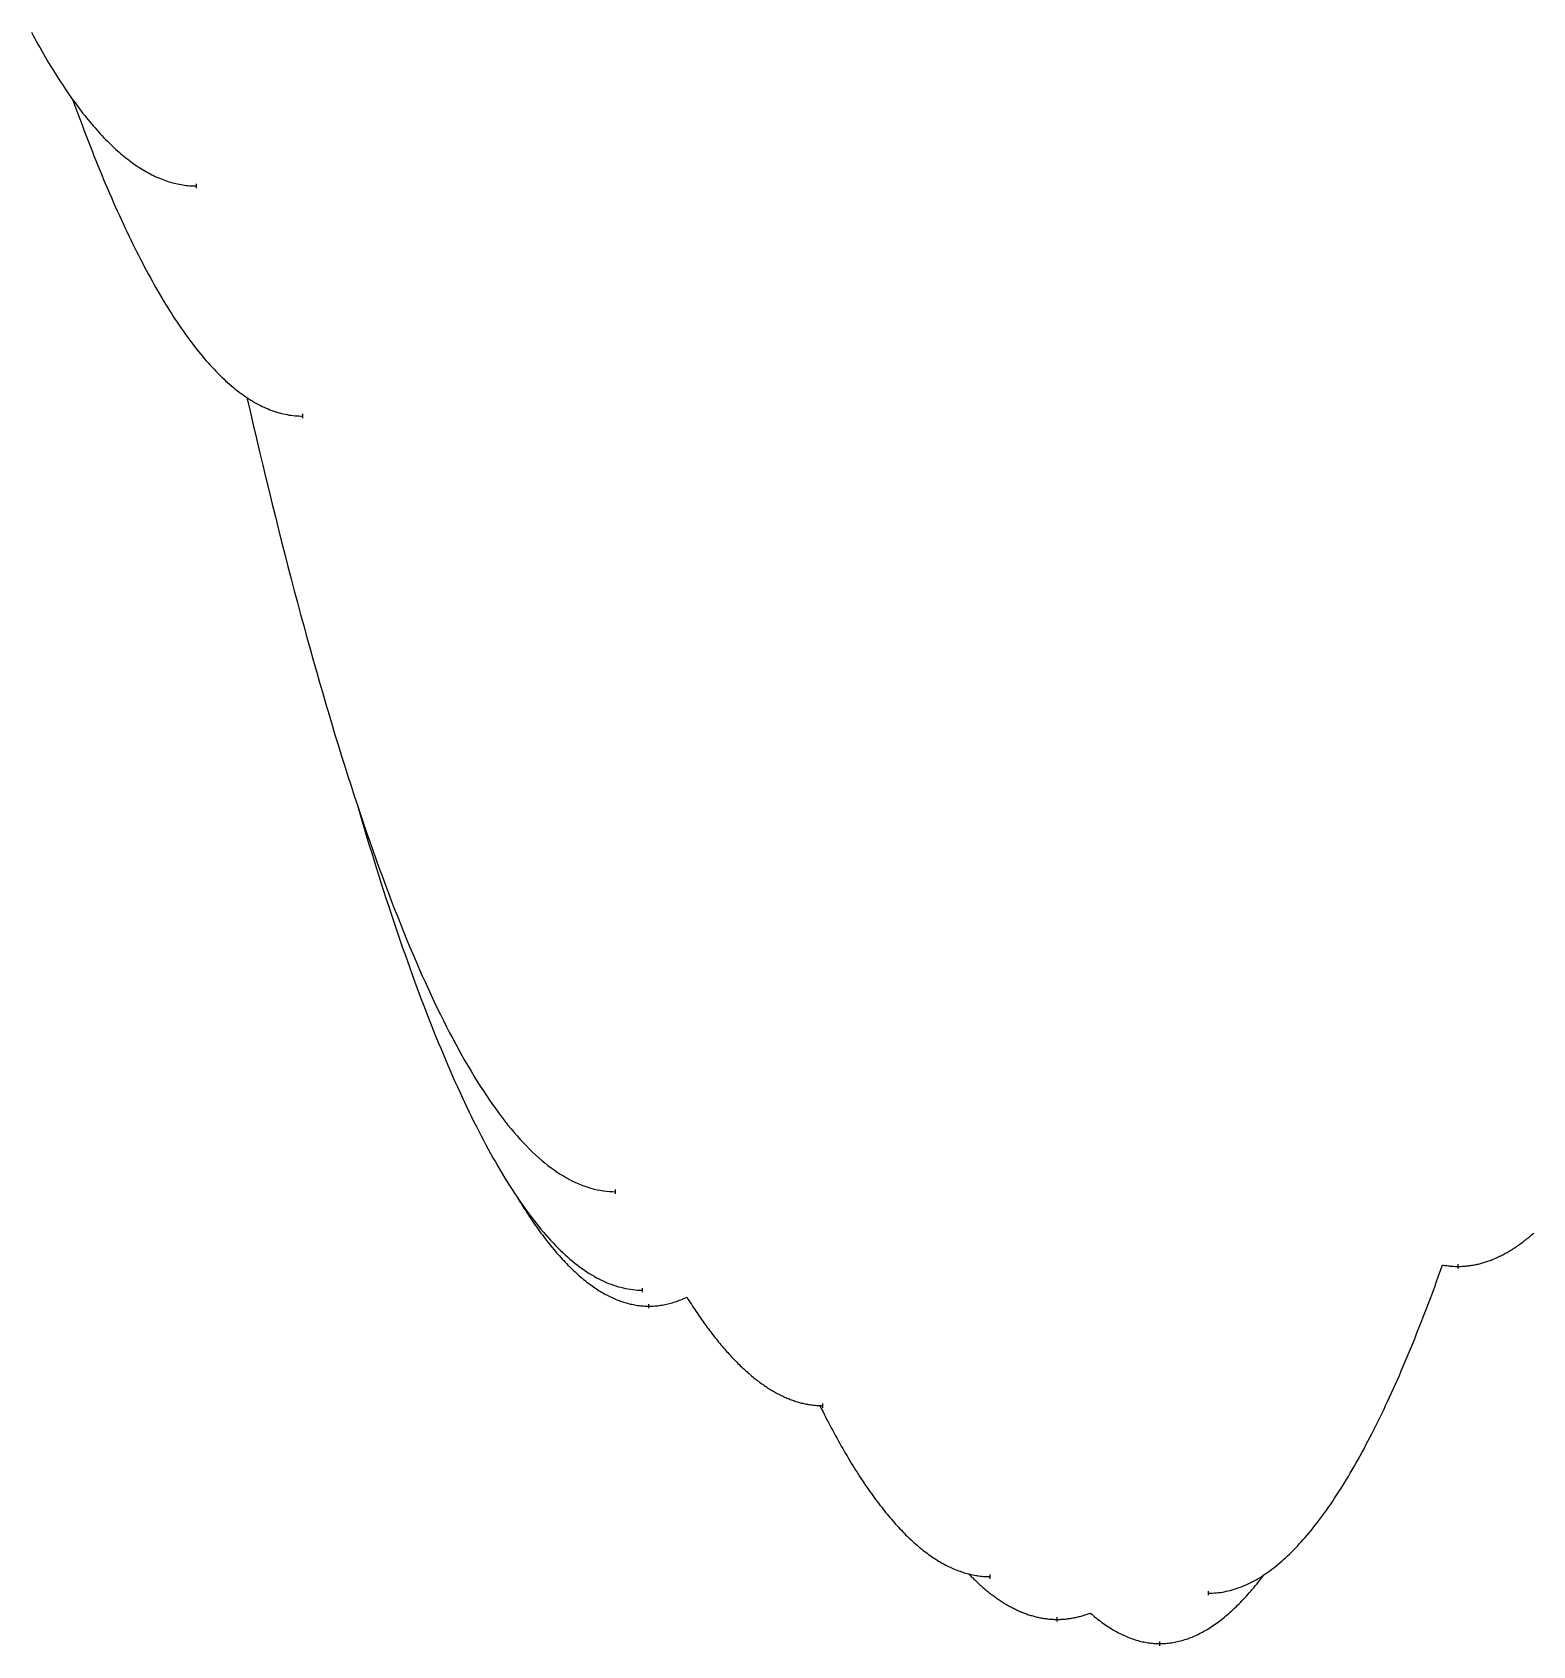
# Model space of a CAD drawing. Header units: metres. Extents: x -71 to 28195, y -4440 to 524.
# Drawn here: x 21135 to 24665, y -4440 to -643 of the extents above; entities that cross this region are included whole.
import ezdxf

# ---------------------------------------------------------------- set-up
doc = ezdxf.new("R2010")
doc.units = ezdxf.units.M
doc.layers.add('CATENARIES', color=7, linetype='Continuous')
doc.layers.add('CATENARY_VERTEX_TICKS', color=7, linetype='Continuous')

msp = doc.modelspace()

# ---------------------------------------------------------------- linework, layer by layer
at = {"layer": 'CATENARIES'}
for points in [[(21132.9, -643.2, 0), (21136.9, -650.7, 0), (21141, -658.2, 0), (21145, -665.5, 0), (21149.1, -672.8, 0), (21153.1, -680, 0), (21157.2, -687.1, 0), (21161.2, -694.1, 0), (21165.2, -701.1, 0), (21169.3, -708, 0), (21173.3, -714.8, 0), (21177.4, -721.5, 0), (21181.4, -728.1, 0), (21185.5, -734.7, 0), (21189.5, -741.2, 0), (21193.5, -747.6, 0), (21197.6, -753.9, 0), (21201.6, -760.1, 0), (21205.7, -766.3, 0), (21209.7, -772.4, 0), (21213.7, -778.4, 0), (21217.8, -784.3, 0), (21221.8, -790.1, 0), (21225.9, -795.9, 0), (21229.9, -801.6, 0), (21234, -807.2, 0), (21238, -812.8, 0), (21242.1, -818.2, 0), (21246.1, -823.6, 0), (21250.2, -828.9, 0), (21254.2, -834.1, 0), (21258.2, -839.3, 0), (21262.3, -844.3, 0), (21266.3, -849.3, 0), (21270.4, -854.2, 0), (21274.4, -859, 0), (21278.5, -863.8, 0), (21282.5, -868.5, 0), (21286.6, -873, 0), (21290.6, -877.6, 0), (21294.7, -882, 0), (21298.7, -886.3, 0), (21302.8, -890.6, 0), (21306.8, -894.8, 0), (21310.9, -898.9, 0), (21314.9, -903, 0), (21319, -906.9, 0), (21323, -910.8, 0), (21327, -914.6, 0), (21331.1, -918.3, 0), (21335.1, -922, 0), (21339.2, -925.6, 0), (21343.2, -929, 0), (21347.3, -932.5, 0), (21351.3, -935.8, 0), (21355.4, -939, 0), (21359.4, -942.2, 0), (21363.5, -945.3, 0), (21367.5, -948.3, 0), (21371.6, -951.3, 0), (21375.6, -954.1, 0), (21379.7, -956.9, 0), (21383.7, -959.6, 0), (21387.7, -962.2, 0), (21391.8, -964.8, 0), (21395.8, -967.2, 0), (21399.9, -969.6, 0), (21403.9, -971.9, 0), (21408, -974.2, 0), (21412, -976.3, 0), (21416.1, -978.4, 0), (21420.1, -980.4, 0), (21424.2, -982.3, 0), (21428.2, -984.2, 0), (21432.3, -985.9, 0), (21436.3, -987.6, 0), (21440.4, -989.2, 0), (21444.4, -990.7, 0), (21448.5, -992.2, 0), (21452.5, -993.6, 0), (21456.5, -994.9, 0), (21460.6, -996.1, 0), (21464.6, -997.2, 0), (21468.7, -998.3, 0), (21472.7, -999.2, 0), (21476.8, -1000.1, 0), (21480.8, -1001, 0), (21484.9, -1001.7, 0), (21488.9, -1002.4, 0), (21493, -1003, 0), (21497, -1003.5, 0), (21501.1, -1003.9, 0), (21505.1, -1004.3, 0), (21509.2, -1004.5, 0), (21513.2, -1004.7, 0), (21517.2, -1004.8, 0), (21521.3, -1004.9, 0)], [(21229.9, -801.6, 0), (21234.5, -814.2, 0), (21239, -826.6, 0), (21243.6, -839, 0), (21248.1, -851.2, 0), (21252.7, -863.3, 0), (21257.3, -875.3, 0), (21261.8, -887.2, 0), (21266.4, -899.1, 0), (21270.9, -910.7, 0), (21275.5, -922.3, 0), (21280, -933.8, 0), (21284.6, -945.2, 0), (21289.1, -956.4, 0), (21293.7, -967.6, 0), (21298.3, -978.6, 0), (21302.8, -989.6, 0), (21307.4, -1000.4, 0), (21311.9, -1011.1, 0), (21316.5, -1021.7, 0), (21321, -1032.2, 0), (21325.6, -1042.6, 0), (21330.1, -1052.9, 0), (21334.7, -1063.1, 0), (21339.3, -1073.2, 0), (21343.8, -1083.2, 0), (21348.4, -1093, 0), (21352.9, -1102.8, 0), (21357.5, -1112.4, 0), (21362, -1122, 0), (21366.6, -1131.4, 0), (21371.1, -1140.7, 0), (21375.7, -1149.9, 0), (21380.3, -1159.1, 0), (21384.8, -1168.1, 0), (21389.4, -1177, 0), (21393.9, -1185.7, 0), (21398.5, -1194.4, 0), (21403, -1203, 0), (21407.6, -1211.5, 0), (21412.1, -1219.8, 0), (21416.7, -1228.1, 0), (21421.3, -1236.2, 0), (21425.8, -1244.3, 0), (21430.4, -1252.2, 0), (21434.9, -1260.1, 0), (21439.5, -1267.8, 0), (21444, -1275.4, 0), (21448.6, -1282.9, 0), (21453.1, -1290.3, 0), (21457.7, -1297.6, 0), (21462.3, -1304.8, 0), (21466.8, -1311.9, 0), (21471.4, -1318.9, 0), (21475.9, -1325.8, 0), (21480.5, -1332.5, 0), (21485, -1339.2, 0), (21489.6, -1345.8, 0), (21494.1, -1352.2, 0), (21498.7, -1358.6, 0), (21503.3, -1364.8, 0), (21507.8, -1370.9, 0), (21512.4, -1377, 0), (21516.9, -1382.9, 0), (21521.5, -1388.7, 0), (21526, -1394.4, 0), (21530.6, -1400, 0), (21535.1, -1405.5, 0), (21539.7, -1410.9, 0), (21544.3, -1416.2, 0), (21548.8, -1421.4, 0), (21553.4, -1426.4, 0), (21557.9, -1431.4, 0), (21562.5, -1436.3, 0), (21567, -1441, 0), (21571.6, -1445.7, 0), (21576.1, -1450.3, 0), (21580.7, -1454.7, 0), (21585.3, -1459, 0), (21589.8, -1463.3, 0), (21594.4, -1467.4, 0), (21598.9, -1471.4, 0), (21603.5, -1475.3, 0), (21608, -1479.2, 0), (21612.6, -1482.9, 0), (21617.1, -1486.5, 0), (21621.7, -1490, 0), (21626.3, -1493.4, 0), (21630.8, -1496.6, 0), (21635.4, -1499.8, 0), (21639.9, -1502.9, 0), (21644.4, -1505.9, 0), (21649, -1508.7, 0), (21653.5, -1511.4, 0), (21658, -1514.1, 0), (21662.6, -1516.6, 0), (21667.1, -1519.1, 0), (21671.6, -1521.4, 0), (21676.1, -1523.6, 0), (21680.7, -1525.7, 0), (21685.2, -1527.8, 0), (21689.7, -1529.7, 0), (21694.2, -1531.5, 0), (21698.8, -1533.2, 0), (21703.3, -1534.8, 0), (21707.8, -1536.3, 0), (21712.3, -1537.7, 0), (21716.9, -1539, 0), (21721.4, -1540.2, 0), (21725.9, -1541.3, 0), (21730.5, -1542.3, 0), (21735, -1543.1, 0), (21739.5, -1543.9, 0), (21744, -1544.6, 0), (21748.6, -1545.2, 0), (21753.1, -1545.6, 0), (21757.6, -1546, 0), (21762.1, -1546.2, 0), (21766.7, -1546.4, 0), (21771.2, -1546.5, 0)], [(21639.9, -1502.9, 0), (21647.3, -1535.2, 0), (21654.8, -1567.3, 0), (21662.2, -1599, 0), (21669.6, -1630.5, 0), (21677.1, -1661.7, 0), (21684.5, -1692.5, 0), (21691.9, -1723.1, 0), (21699.3, -1753.4, 0), (21706.8, -1783.4, 0), (21714.2, -1813.1, 0), (21721.6, -1842.5, 0), (21729.1, -1871.7, 0), (21736.5, -1900.5, 0), (21743.9, -1929.1, 0), (21751.3, -1957.3, 0), (21758.8, -1985.3, 0), (21766.2, -2013, 0), (21773.6, -2040.4, 0), (21781.1, -2067.5, 0), (21788.5, -2094.3, 0), (21795.9, -2120.8, 0), (21803.3, -2147.1, 0), (21810.8, -2173, 0), (21818.2, -2198.7, 0), (21825.6, -2224.1, 0), (21833.1, -2249.2, 0), (21840.5, -2274, 0), (21847.9, -2298.5, 0), (21855.3, -2322.8, 0), (21862.8, -2346.7, 0), (21870.2, -2370.4, 0), (21877.6, -2393.8, 0), (21885.1, -2416.9, 0), (21892.5, -2439.8, 0), (21899.9, -2462.3, 0), (21907.2, -2484, 0), (21914.4, -2505.4, 0), (21921.6, -2526.5, 0), (21928.8, -2547.4, 0), (21936.1, -2568, 0), (21943.3, -2588.4, 0), (21950.5, -2608.4, 0), (21957.8, -2628.3, 0), (21965, -2647.8, 0), (21972.2, -2667.1, 0), (21979.5, -2686.1, 0), (21986.7, -2704.9, 0), (21993.9, -2723.3, 0), (22001.1, -2741.6, 0), (22008.4, -2759.5, 0), (22015.6, -2777.2, 0), (22022.8, -2794.7, 0), (22030.1, -2811.8, 0), (22037.3, -2828.7, 0), (22044.5, -2845.4, 0), (22051.8, -2861.8, 0), (22059, -2877.9, 0), (22066.2, -2893.8, 0), (22073.5, -2909.4, 0), (22080.7, -2924.7, 0), (22087.9, -2939.8, 0), (22095.1, -2954.6, 0), (22102.4, -2969.1, 0), (22109.6, -2983.4, 0), (22116.8, -2997.5, 0), (22124.1, -3011.2, 0), (22131.3, -3024.7, 0), (22138.5, -3038, 0), (22145.8, -3051, 0), (22153, -3063.7, 0), (22160.2, -3076.2, 0), (22167.4, -3088.4, 0), (22174.7, -3100.3, 0), (22181.9, -3112, 0), (22189.1, -3123.5, 0), (22196.4, -3134.6, 0), (22203.6, -3145.6, 0), (22210.8, -3156.2, 0), (22218.1, -3166.6, 0), (22225.3, -3176.7, 0), (22232.5, -3186.6, 0), (22239.8, -3196.2, 0), (22247, -3205.6, 0), (22254.2, -3214.7, 0), (22261.4, -3223.6, 0), (22268.7, -3232.2, 0), (22275.9, -3240.5, 0), (22283.1, -3248.6, 0), (22290.4, -3256.4, 0), (22297.6, -3264, 0), (22304.8, -3271.3, 0), (22312.1, -3278.3, 0), (22319.3, -3285.1, 0), (22326.5, -3291.6, 0), (22333.7, -3297.9, 0), (22341, -3303.9, 0), (22348.2, -3309.7, 0), (22355.4, -3315.2, 0), (22362.7, -3320.4, 0), (22369.9, -3325.4, 0), (22377.1, -3330.2, 0), (22384.4, -3334.7, 0), (22391.6, -3338.9, 0), (22398.8, -3342.8, 0), (22406.1, -3346.6, 0), (22413.3, -3350, 0), (22420.5, -3353.2, 0), (22427.7, -3356.2, 0), (22435, -3358.8, 0), (22442.2, -3361.3, 0), (22449.4, -3363.4, 0), (22456.7, -3365.4, 0), (22463.9, -3367, 0), (22471.1, -3368.4, 0), (22478.4, -3369.6, 0), (22485.6, -3370.5, 0), (22492.8, -3371.1, 0), (22500, -3371.5, 0), (22507.3, -3371.6, 0)], [(21899.9, -2462.3, 0), (21905.5, -2481.4, 0), (21911.1, -2500.4, 0), (21916.7, -2519.2, 0), (21922.3, -2537.9, 0), (21927.9, -2556.3, 0), (21933.5, -2574.6, 0), (21939.1, -2592.8, 0), (21944.7, -2610.8, 0), (21950.3, -2628.6, 0), (21955.9, -2646.2, 0), (21961.5, -2663.7, 0), (21967.1, -2681, 0), (21972.7, -2698.2, 0), (21978.3, -2715.2, 0), (21983.9, -2732, 0), (21989.5, -2748.7, 0), (21995.1, -2765.2, 0), (22000.7, -2781.5, 0), (22006.3, -2797.7, 0), (22011.9, -2813.7, 0), (22017.5, -2829.5, 0), (22023.1, -2845.2, 0), (22028.7, -2860.7, 0), (22034.2, -2876.1, 0), (22039.8, -2891.2, 0), (22045.4, -2906.3, 0), (22051, -2921.1, 0), (22056.6, -2935.8, 0), (22062.2, -2950.4, 0), (22067.8, -2964.7, 0), (22073.4, -2979, 0), (22079, -2993, 0), (22084.6, -3006.9, 0), (22090.2, -3020.6, 0), (22095.8, -3034.2, 0), (22101.4, -3047.6, 0), (22107, -3060.8, 0), (22112.6, -3073.9, 0), (22118.2, -3086.8, 0), (22123.8, -3099.6, 0), (22129.4, -3112.2, 0), (22135, -3124.6, 0), (22140.6, -3136.9, 0), (22146.2, -3149, 0), (22151.8, -3160.9, 0), (22157.4, -3172.7, 0), (22163, -3184.3, 0), (22168.6, -3195.8, 0), (22174.2, -3207.1, 0), (22179.8, -3218.2, 0), (22185.4, -3229.2, 0), (22191, -3240, 0), (22196.6, -3250.7, 0), (22202.2, -3261.2, 0), (22207.8, -3271.6, 0), (22213.4, -3281.7, 0), (22218.9, -3291.8, 0), (22224.5, -3301.6, 0), (22230.1, -3311.3, 0), (22235.7, -3320.9, 0), (22241.3, -3330.2, 0), (22246.9, -3339.5, 0), (22252.5, -3348.5, 0), (22258.1, -3357.4, 0), (22263.7, -3366.2, 0), (22269.3, -3374.8, 0), (22274.9, -3383.2, 0), (22280.6, -3391.6, 0), (22286.3, -3399.8, 0), (22292, -3407.9, 0), (22297.7, -3415.8, 0), (22303.4, -3423.6, 0), (22309, -3431.1, 0), (22314.7, -3438.5, 0), (22320.4, -3445.8, 0), (22326.1, -3452.9, 0), (22331.8, -3459.8, 0), (22337.5, -3466.6, 0), (22343.2, -3473.2, 0), (22348.8, -3479.6, 0), (22354.5, -3485.9, 0), (22360.2, -3492, 0), (22365.9, -3497.9, 0), (22371.6, -3503.7, 0), (22377.3, -3509.3, 0), (22383, -3514.8, 0), (22388.6, -3520, 0), (22394.3, -3525.2, 0), (22400, -3530.1, 0), (22405.7, -3534.9, 0), (22411.4, -3539.6, 0), (22417.1, -3544, 0), (22422.8, -3548.3, 0), (22428.5, -3552.5, 0), (22434.1, -3556.5, 0), (22439.8, -3560.3, 0), (22445.5, -3564, 0), (22451.2, -3567.5, 0), (22456.9, -3570.8, 0), (22462.6, -3574, 0), (22468.3, -3577, 0), (22473.9, -3579.8, 0), (22479.6, -3582.5, 0), (22485.3, -3585, 0), (22491, -3587.4, 0), (22496.7, -3589.6, 0), (22502.4, -3591.6, 0), (22508.1, -3593.5, 0), (22513.8, -3595.2, 0), (22519.4, -3596.7, 0), (22525.1, -3598.1, 0), (22530.8, -3599.3, 0), (22536.5, -3600.4, 0), (22542.2, -3601.3, 0), (22547.9, -3602, 0), (22553.6, -3602.6, 0), (22559.2, -3603, 0), (22564.9, -3603.2, 0), (22570.6, -3603.3, 0)], [(22274.9, -3383.2, 0), (22278.3, -3388.7, 0), (22281.6, -3394.2, 0), (22285, -3399.6, 0), (22288.3, -3404.9, 0), (22291.6, -3410.2, 0), (22295, -3415.5, 0), (22298.3, -3420.6, 0), (22301.7, -3425.7, 0), (22305, -3430.8, 0), (22308.4, -3435.8, 0), (22311.7, -3440.7, 0), (22315, -3445.5, 0), (22318.4, -3450.3, 0), (22321.7, -3455.1, 0), (22325.1, -3459.8, 0), (22328.4, -3464.4, 0), (22331.8, -3469, 0), (22335.1, -3473.5, 0), (22338.4, -3477.9, 0), (22341.8, -3482.3, 0), (22345.1, -3486.6, 0), (22348.5, -3490.9, 0), (22351.8, -3495.1, 0), (22355.2, -3499.2, 0), (22358.5, -3503.3, 0), (22361.9, -3507.3, 0), (22365.2, -3511.3, 0), (22368.5, -3515.2, 0), (22371.9, -3519.1, 0), (22375.2, -3522.8, 0), (22378.6, -3526.6, 0), (22381.9, -3530.2, 0), (22385.3, -3533.8, 0), (22388.6, -3537.4, 0), (22391.9, -3540.9, 0), (22395.3, -3544.3, 0), (22398.6, -3547.7, 0), (22402, -3551, 0), (22405.3, -3554.2, 0), (22408.7, -3557.4, 0), (22412, -3560.5, 0), (22415.3, -3563.6, 0), (22418.7, -3566.6, 0), (22422, -3569.6, 0), (22425.4, -3572.4, 0), (22428.7, -3575.3, 0), (22432.1, -3578, 0), (22435.4, -3580.7, 0), (22438.7, -3583.4, 0), (22442.1, -3586, 0), (22445.4, -3588.5, 0), (22448.8, -3591, 0), (22452.1, -3593.4, 0), (22455.5, -3595.8, 0), (22458.8, -3598, 0), (22462.2, -3600.3, 0), (22465.5, -3602.4, 0), (22468.8, -3604.6, 0), (22472.2, -3606.6, 0), (22475.5, -3608.6, 0), (22478.9, -3610.5, 0), (22482.2, -3612.4, 0), (22485.6, -3614.2, 0), (22488.9, -3616, 0), (22492.2, -3617.7, 0), (22495.6, -3619.3, 0), (22498.9, -3620.9, 0), (22502.3, -3622.4, 0), (22505.6, -3623.9, 0), (22509, -3625.3, 0), (22512.3, -3626.6, 0), (22515.6, -3627.9, 0), (22519, -3629.1, 0), (22522.3, -3630.3, 0), (22525.7, -3631.4, 0), (22529, -3632.4, 0), (22532.4, -3633.4, 0), (22535.7, -3634.3, 0), (22539.1, -3635.2, 0), (22542.4, -3636, 0), (22545.7, -3636.7, 0), (22549.1, -3637.4, 0), (22552.4, -3638, 0), (22555.8, -3638.6, 0), (22559.1, -3639.1, 0), (22562.5, -3639.5, 0), (22565.8, -3639.9, 0), (22569.1, -3640.3, 0), (22572.5, -3640.5, 0), (22575.8, -3640.7, 0), (22579.2, -3640.9, 0), (22582.5, -3641, 0), (22585.9, -3641, 0), (22589.3, -3641, 0), (22592.7, -3640.9, 0), (22596.1, -3640.7, 0), (22599.6, -3640.5, 0), (22603, -3640.2, 0), (22606.4, -3639.9, 0), (22609.8, -3639.5, 0), (22613.3, -3639, 0), (22616.7, -3638.5, 0), (22620.1, -3637.9, 0), (22623.5, -3637.2, 0), (22627, -3636.5, 0), (22630.4, -3635.7, 0), (22633.8, -3634.9, 0), (22637.2, -3634, 0), (22640.7, -3633, 0), (22644.1, -3632, 0), (22647.5, -3630.9, 0), (22650.9, -3629.7, 0), (22654.4, -3628.5, 0), (22657.8, -3627.2, 0), (22661.2, -3625.9, 0), (22664.6, -3624.5, 0), (22668.1, -3623, 0), (22671.5, -3621.5, 0), (22674.9, -3619.9, 0)], [(24452.9, -3544.1, 0), (24455.5, -3544.6, 0), (24458.1, -3545, 0), (24460.8, -3545.4, 0), (24463.4, -3545.7, 0), (24466, -3546, 0), (24468.6, -3546.3, 0), (24471.2, -3546.6, 0), (24473.8, -3546.8, 0), (24476.4, -3547, 0), (24479, -3547.1, 0), (24481.7, -3547.3, 0), (24484.3, -3547.3, 0), (24486.9, -3547.4, 0), (24489.5, -3547.4, 0), (24492, -3547.4, 0), (24494.5, -3547.3, 0), (24497, -3547.3, 0), (24499.5, -3547.2, 0), (24502, -3547, 0), (24504.5, -3546.8, 0), (24507.1, -3546.6, 0), (24509.6, -3546.4, 0), (24512.1, -3546.1, 0), (24514.6, -3545.9, 0), (24517.1, -3545.5, 0), (24519.6, -3545.2, 0), (24522.1, -3544.8, 0), (24524.6, -3544.4, 0), (24527.1, -3543.9, 0), (24529.6, -3543.4, 0), (24532.1, -3542.9, 0), (24534.6, -3542.4, 0), (24537.2, -3541.8, 0), (24539.7, -3541.2, 0), (24542.2, -3540.5, 0), (24544.7, -3539.9, 0), (24547.2, -3539.2, 0), (24549.7, -3538.4, 0), (24552.2, -3537.7, 0), (24554.7, -3536.9, 0), (24557.2, -3536.1, 0), (24559.7, -3535.2, 0), (24562.2, -3534.3, 0), (24564.8, -3533.4, 0), (24567.3, -3532.4, 0), (24569.8, -3531.5, 0), (24572.3, -3530.4, 0), (24574.8, -3529.4, 0), (24577.3, -3528.3, 0), (24579.8, -3527.2, 0), (24582.3, -3526.1, 0), (24584.8, -3524.9, 0), (24587.3, -3523.7, 0), (24589.8, -3522.5, 0), (24592.4, -3521.2, 0), (24594.9, -3519.9, 0), (24597.4, -3518.6, 0), (24599.9, -3517.3, 0), (24602.4, -3515.9, 0), (24604.9, -3514.5, 0), (24607.4, -3513, 0), (24609.9, -3511.5, 0), (24612.4, -3510, 0), (24614.9, -3508.5, 0), (24617.4, -3506.9, 0), (24620, -3505.3, 0), (24622.5, -3503.7, 0), (24625, -3502, 0), (24627.5, -3500.3, 0), (24630, -3498.6, 0), (24632.5, -3496.8, 0), (24635, -3495, 0), (24637.5, -3493.2, 0), (24640, -3491.3, 0), (24642.5, -3489.4, 0), (24645, -3487.5, 0), (24647.5, -3485.6, 0), (24650.1, -3483.6, 0), (24652.6, -3481.6, 0), (24655.1, -3479.5, 0), (24657.6, -3477.5, 0), (24660.1, -3475.4, 0), (24662.6, -3473.2, 0), (24665.1, -3471.1, 0), (24667.6, -3468.9, 0)], [(23902.2, -4316.4, 0), (23906.9, -4316.4, 0), (23911.5, -4316.2, 0), (23916.2, -4316, 0), (23920.9, -4315.6, 0), (23925.5, -4315.1, 0), (23930.2, -4314.5, 0), (23934.9, -4313.7, 0), (23939.5, -4312.9, 0), (23944.2, -4312, 0), (23948.9, -4310.9, 0), (23953.6, -4309.8, 0), (23958.2, -4308.5, 0), (23962.9, -4307.1, 0), (23967.6, -4305.6, 0), (23972.2, -4304, 0), (23976.9, -4302.3, 0), (23981.6, -4300.5, 0), (23986.2, -4298.6, 0), (23990.9, -4296.5, 0), (23995.6, -4294.4, 0), (24000.2, -4292.1, 0), (24004.9, -4289.8, 0), (24009.6, -4287.3, 0), (24014.2, -4284.7, 0), (24018.9, -4282, 0), (24023.6, -4279.2, 0), (24028.3, -4276.2, 0), (24032.9, -4273.2, 0), (24037.5, -4270.1, 0), (24042.2, -4266.9, 0), (24046.8, -4263.5, 0), (24051.4, -4260.1, 0), (24056, -4256.6, 0), (24060.6, -4252.9, 0), (24065.2, -4249.2, 0), (24069.8, -4245.3, 0), (24074.5, -4241.3, 0), (24079.1, -4237.2, 0), (24083.7, -4233.1, 0), (24088.3, -4228.8, 0), (24092.9, -4224.3, 0), (24097.5, -4219.8, 0), (24102.2, -4215.2, 0), (24106.8, -4210.5, 0), (24111.4, -4205.6, 0), (24116, -4200.7, 0), (24120.6, -4195.6, 0), (24125.2, -4190.5, 0), (24129.8, -4185.2, 0), (24134.5, -4179.8, 0), (24139.1, -4174.3, 0), (24143.7, -4168.7, 0), (24148.3, -4163, 0), (24152.9, -4157.2, 0), (24157.5, -4151.3, 0), (24162.2, -4145.2, 0), (24166.8, -4139.1, 0), (24171.4, -4132.8, 0), (24176, -4126.5, 0), (24180.6, -4120, 0), (24185.2, -4113.4, 0), (24189.8, -4106.7, 0), (24194.5, -4099.9, 0), (24199.1, -4093, 0), (24203.7, -4086, 0), (24208.3, -4078.9, 0), (24212.9, -4071.7, 0), (24217.5, -4064.3, 0), (24222.2, -4056.9, 0), (24226.8, -4049.3, 0), (24231.4, -4041.6, 0), (24236, -4033.9, 0), (24240.6, -4026, 0), (24245.2, -4018, 0), (24249.8, -4009.9, 0), (24254.5, -4001.7, 0), (24259.1, -3993.3, 0), (24263.7, -3984.9, 0), (24268.3, -3976.4, 0), (24272.9, -3967.7, 0), (24277.5, -3958.9, 0), (24282.2, -3950.1, 0), (24286.8, -3941.1, 0), (24291.4, -3932, 0), (24296, -3922.8, 0), (24300.6, -3913.5, 0), (24305.2, -3904.1, 0), (24309.8, -3894.5, 0), (24314.5, -3884.9, 0), (24319.1, -3875.1, 0), (24323.7, -3865.3, 0), (24328.3, -3855.3, 0), (24332.9, -3845.2, 0), (24337.5, -3835, 0), (24342.2, -3824.7, 0), (24346.8, -3814.3, 0), (24351.4, -3803.8, 0), (24356, -3793.1, 0), (24360.6, -3782.4, 0), (24365.2, -3771.5, 0), (24369.8, -3760.5, 0), (24374.5, -3749.5, 0), (24379.1, -3738.3, 0), (24383.7, -3727, 0), (24388.3, -3715.6, 0), (24392.9, -3704, 0), (24397.5, -3692.4, 0), (24402.2, -3680.7, 0), (24406.8, -3668.8, 0), (24411.4, -3656.8, 0), (24416, -3644.8, 0), (24420.6, -3632.6, 0), (24425.2, -3620.3, 0), (24429.8, -3607.8, 0), (24434.5, -3595.3, 0), (24439.1, -3582.7, 0), (24443.7, -3569.9, 0), (24448.3, -3557.1, 0), (24452.9, -3544.1, 0)], [(22674.9, -3619.9, 0), (22677.6, -3624.2, 0), (22680.3, -3628.4, 0), (22682.9, -3632.6, 0), (22685.6, -3636.7, 0), (22688.3, -3640.8, 0), (22691, -3644.9, 0), (22693.6, -3648.9, 0), (22696.3, -3652.9, 0), (22699, -3656.9, 0), (22701.7, -3660.8, 0), (22704.3, -3664.7, 0), (22707, -3668.6, 0), (22709.7, -3672.4, 0), (22712.4, -3676.2, 0), (22715, -3679.9, 0), (22717.7, -3683.6, 0), (22720.4, -3687.3, 0), (22723.1, -3691, 0), (22725.7, -3694.6, 0), (22728.4, -3698.1, 0), (22731.1, -3701.7, 0), (22733.8, -3705.2, 0), (22736.4, -3708.6, 0), (22739.1, -3712.1, 0), (22741.8, -3715.5, 0), (22744.5, -3718.8, 0), (22747.2, -3722.1, 0), (22749.8, -3725.4, 0), (22752.5, -3728.7, 0), (22755.2, -3731.9, 0), (22757.9, -3735.1, 0), (22760.5, -3738.2, 0), (22763.2, -3741.3, 0), (22765.9, -3744.4, 0), (22768.6, -3747.4, 0), (22771.2, -3750.4, 0), (22773.9, -3753.4, 0), (22776.6, -3756.3, 0), (22779.3, -3759.2, 0), (22781.9, -3762.1, 0), (22784.6, -3764.9, 0), (22787.3, -3767.7, 0), (22790, -3770.4, 0), (22792.6, -3773.1, 0), (22795.3, -3775.8, 0), (22798, -3778.4, 0), (22800.7, -3781.1, 0), (22803.3, -3783.6, 0), (22806, -3786.2, 0), (22808.7, -3788.7, 0), (22811.4, -3791.1, 0), (22814, -3793.5, 0), (22816.7, -3795.9, 0), (22819.4, -3798.3, 0), (22822.1, -3800.6, 0), (22824.7, -3802.9, 0), (22827.4, -3805.2, 0), (22830.1, -3807.4, 0), (22832.8, -3809.5, 0), (22835.4, -3811.7, 0), (22838.1, -3813.8, 0), (22840.8, -3815.9, 0), (22843.5, -3817.9, 0), (22846.1, -3819.9, 0), (22848.8, -3821.9, 0), (22851.5, -3823.8, 0), (22854.2, -3825.7, 0), (22856.8, -3827.5, 0), (22859.5, -3829.4, 0), (22862.2, -3831.2, 0), (22864.9, -3832.9, 0), (22867.5, -3834.6, 0), (22870.2, -3836.3, 0), (22872.9, -3837.9, 0), (22875.6, -3839.5, 0), (22878.2, -3841.1, 0), (22880.9, -3842.7, 0), (22883.6, -3844.2, 0), (22886.3, -3845.6, 0), (22888.9, -3847.1, 0), (22891.6, -3848.5, 0), (22894.3, -3849.8, 0), (22897, -3851.1, 0), (22899.6, -3852.4, 0), (22902.3, -3853.7, 0), (22905, -3854.9, 0), (22907.7, -3856.1, 0), (22910.3, -3857.2, 0), (22913, -3858.3, 0), (22915.7, -3859.4, 0), (22918.4, -3860.4, 0), (22921, -3861.5, 0), (22923.7, -3862.4, 0), (22926.4, -3863.4, 0), (22929.1, -3864.2, 0), (22931.7, -3865.1, 0), (22934.4, -3865.9, 0), (22937.1, -3866.7, 0), (22939.8, -3867.5, 0), (22942.4, -3868.2, 0), (22945.1, -3868.9, 0), (22947.8, -3869.5, 0), (22950.5, -3870.1, 0), (22953.1, -3870.7, 0), (22955.8, -3871.3, 0), (22958.5, -3871.8, 0), (22961.2, -3872.2, 0), (22963.8, -3872.7, 0), (22966.5, -3873.1, 0), (22969.2, -3873.4, 0), (22971.9, -3873.8, 0), (22974.5, -3874.1, 0), (22977.2, -3874.3, 0), (22979.9, -3874.5, 0), (22982.6, -3874.7, 0), (22985.2, -3874.9, 0), (22987.9, -3875, 0), (22991.6, -3875.1, 0), (22995.3, -3875.1, 0)], [(22987.9, -3875, 0), (22991.3, -3881.8, 0), (22994.7, -3888.5, 0), (22998, -3895.1, 0), (23001.4, -3901.7, 0), (23004.7, -3908.2, 0), (23008.1, -3914.7, 0), (23011.5, -3921.1, 0), (23014.8, -3927.4, 0), (23018.2, -3933.7, 0), (23021.6, -3940, 0), (23024.9, -3946.2, 0), (23028.3, -3952.3, 0), (23031.7, -3958.4, 0), (23035, -3964.4, 0), (23038.4, -3970.3, 0), (23041.8, -3976.2, 0), (23045.1, -3982, 0), (23048.5, -3987.8, 0), (23051.9, -3993.5, 0), (23055.2, -3999.2, 0), (23058.6, -4004.8, 0), (23062, -4010.4, 0), (23065.3, -4015.9, 0), (23068.7, -4021.3, 0), (23072.1, -4026.7, 0), (23075.4, -4032, 0), (23078.8, -4037.2, 0), (23082.2, -4042.4, 0), (23085.5, -4047.6, 0), (23088.9, -4052.7, 0), (23092.2, -4057.7, 0), (23095.6, -4062.7, 0), (23099, -4067.6, 0), (23102.3, -4072.5, 0), (23105.7, -4077.3, 0), (23109.1, -4082, 0), (23112.4, -4086.7, 0), (23115.8, -4091.3, 0), (23119.2, -4095.9, 0), (23122.5, -4100.4, 0), (23125.9, -4104.9, 0), (23129.3, -4109.3, 0), (23132.6, -4113.6, 0), (23136, -4117.9, 0), (23139.4, -4122.2, 0), (23142.7, -4126.3, 0), (23146.1, -4130.5, 0), (23149.5, -4134.5, 0), (23152.8, -4138.5, 0), (23156.2, -4142.5, 0), (23159.6, -4146.4, 0), (23162.9, -4150.2, 0), (23166.3, -4154, 0), (23169.7, -4157.7, 0), (23173, -4161.3, 0), (23176.4, -4164.9, 0), (23179.7, -4168.5, 0), (23183.1, -4172, 0), (23186.5, -4175.4, 0), (23189.8, -4178.8, 0), (23193.2, -4182.1, 0), (23196.6, -4185.4, 0), (23199.9, -4188.6, 0), (23203.3, -4191.7, 0), (23206.7, -4194.8, 0), (23210, -4197.9, 0), (23213.4, -4200.8, 0), (23216.8, -4203.8, 0), (23220.1, -4206.6, 0), (23223.5, -4209.4, 0), (23226.9, -4212.2, 0), (23230.2, -4214.9, 0), (23233.6, -4217.5, 0), (23237, -4220.1, 0), (23240.3, -4222.6, 0), (23243.7, -4225.1, 0), (23247.1, -4227.5, 0), (23250.4, -4229.8, 0), (23253.8, -4232.1, 0), (23257.2, -4234.4, 0), (23260.5, -4236.6, 0), (23263.9, -4238.7, 0), (23267.2, -4240.8, 0), (23270.6, -4242.8, 0), (23274, -4244.7, 0), (23277.3, -4246.6, 0), (23280.7, -4248.5, 0), (23284.1, -4250.2, 0), (23287.4, -4252, 0), (23290.8, -4253.6, 0), (23294.2, -4255.3, 0), (23297.5, -4256.8, 0), (23300.9, -4258.3, 0), (23304.3, -4259.8, 0), (23307.6, -4261.2, 0), (23311, -4262.5, 0), (23314.4, -4263.8, 0), (23317.7, -4265, 0), (23321.1, -4266.1, 0), (23324.5, -4267.2, 0), (23327.8, -4268.3, 0), (23331.2, -4269.3, 0), (23334.6, -4270.2, 0), (23337.9, -4271.1, 0), (23341.3, -4271.9, 0), (23344.6, -4272.7, 0), (23348, -4273.4, 0), (23351.4, -4274, 0), (23354.7, -4274.6, 0), (23358.1, -4275.2, 0), (23361.5, -4275.7, 0), (23364.8, -4276.1, 0), (23368.2, -4276.5, 0), (23371.6, -4276.8, 0), (23374.9, -4277, 0), (23378.3, -4277.2, 0), (23381.7, -4277.4, 0), (23385, -4277.4, 0), (23388.4, -4277.5, 0)], [(23337.9, -4271.1, 0), (23340.3, -4273.5, 0), (23342.7, -4276, 0), (23345.1, -4278.4, 0), (23347.5, -4280.7, 0), (23349.9, -4283.1, 0), (23352.3, -4285.4, 0), (23354.7, -4287.6, 0), (23357.1, -4289.9, 0), (23359.5, -4292.1, 0), (23361.9, -4294.3, 0), (23364.3, -4296.5, 0), (23366.6, -4298.6, 0), (23369, -4300.7, 0), (23371.4, -4302.8, 0), (23373.8, -4304.8, 0), (23376.2, -4306.9, 0), (23378.6, -4308.9, 0), (23381, -4310.8, 0), (23383.4, -4312.8, 0), (23385.8, -4314.7, 0), (23388.2, -4316.6, 0), (23390.6, -4318.4, 0), (23393, -4320.2, 0), (23395.4, -4322, 0), (23397.8, -4323.8, 0), (23400.2, -4325.5, 0), (23402.6, -4327.3, 0), (23405, -4328.9, 0), (23407.3, -4330.6, 0), (23409.7, -4332.2, 0), (23412.1, -4333.8, 0), (23414.5, -4335.4, 0), (23416.9, -4336.9, 0), (23419.3, -4338.4, 0), (23421.7, -4339.9, 0), (23424.1, -4341.4, 0), (23426.5, -4342.8, 0), (23428.9, -4344.2, 0), (23431.3, -4345.6, 0), (23433.7, -4346.9, 0), (23436.1, -4348.2, 0), (23438.5, -4349.5, 0), (23440.9, -4350.8, 0), (23443.3, -4352, 0), (23445.7, -4353.2, 0), (23448, -4354.4, 0), (23450.4, -4355.5, 0), (23452.8, -4356.6, 0), (23455.2, -4357.7, 0), (23457.6, -4358.8, 0), (23460, -4359.8, 0), (23462.4, -4360.8, 0), (23464.8, -4361.8, 0), (23467.2, -4362.8, 0), (23469.6, -4363.7, 0), (23472, -4364.6, 0), (23474.4, -4365.4, 0), (23476.8, -4366.3, 0), (23479.2, -4367.1, 0), (23481.6, -4367.8, 0), (23484, -4368.6, 0), (23486.4, -4369.3, 0), (23488.7, -4370, 0), (23491.1, -4370.7, 0), (23493.5, -4371.3, 0), (23495.9, -4371.9, 0), (23498.3, -4372.5, 0), (23500.7, -4373, 0), (23503.1, -4373.6, 0), (23505.5, -4374.1, 0), (23507.9, -4374.5, 0), (23510.3, -4375, 0), (23512.7, -4375.4, 0), (23515.1, -4375.8, 0), (23517.5, -4376.1, 0), (23519.9, -4376.4, 0), (23522.3, -4376.7, 0), (23524.7, -4377, 0), (23527.1, -4377.2, 0), (23529.5, -4377.5, 0), (23531.8, -4377.6, 0), (23534.2, -4377.8, 0), (23536.6, -4377.9, 0), (23539, -4378, 0), (23541.4, -4378.1, 0), (23543.8, -4378.1, 0), (23546.2, -4378.1, 0), (23548.6, -4378.1, 0), (23551.1, -4378.1, 0), (23553.5, -4378, 0), (23556, -4377.9, 0), (23558.4, -4377.8, 0), (23560.9, -4377.6, 0), (23563.3, -4377.4, 0), (23565.7, -4377.2, 0), (23568.2, -4377, 0), (23570.6, -4376.7, 0), (23573.1, -4376.4, 0), (23575.5, -4376, 0), (23577.9, -4375.7, 0), (23580.4, -4375.3, 0), (23582.8, -4374.8, 0), (23585.3, -4374.4, 0), (23587.7, -4373.9, 0), (23590.1, -4373.4, 0), (23592.6, -4372.8, 0), (23595, -4372.3, 0), (23597.5, -4371.7, 0), (23599.9, -4371, 0), (23602.4, -4370.4, 0), (23604.8, -4369.7, 0), (23607.2, -4369, 0), (23609.7, -4368.2, 0), (23612.1, -4367.4, 0), (23614.6, -4366.6, 0), (23617, -4365.8, 0), (23619.4, -4364.9, 0), (23621.9, -4364, 0), (23624.3, -4363.1, 0)], [(23624.3, -4363.1, 0), (23627.7, -4366.1, 0), (23631.1, -4369, 0), (23634.5, -4371.8, 0), (23637.9, -4374.6, 0), (23641.4, -4377.3, 0), (23644.8, -4380, 0), (23648.2, -4382.6, 0), (23651.6, -4385.1, 0), (23655, -4387.6, 0), (23658.4, -4390, 0), (23661.8, -4392.3, 0), (23665.2, -4394.6, 0), (23668.6, -4396.8, 0), (23672, -4399, 0), (23675.4, -4401.1, 0), (23678.8, -4403.1, 0), (23682.2, -4405.1, 0), (23685.6, -4407, 0), (23689, -4408.8, 0), (23692.4, -4410.6, 0), (23695.9, -4412.3, 0), (23699.3, -4414, 0), (23702.7, -4415.6, 0), (23706.1, -4417.1, 0), (23709.5, -4418.6, 0), (23712.9, -4420, 0), (23716.3, -4421.3, 0), (23719.7, -4422.6, 0), (23723.1, -4423.8, 0), (23726.5, -4425, 0), (23729.9, -4426.1, 0), (23733.3, -4427.1, 0), (23736.7, -4428.1, 0), (23740.1, -4429, 0), (23743.5, -4429.8, 0), (23747, -4430.6, 0), (23750.4, -4431.3, 0), (23753.8, -4432, 0), (23757.2, -4432.6, 0), (23760.6, -4433.1, 0), (23764, -4433.6, 0), (23767.4, -4434, 0), (23770.8, -4434.3, 0), (23774.2, -4434.6, 0), (23777.6, -4434.8, 0), (23781, -4435, 0), (23784.4, -4435.1, 0), (23787.8, -4435.1, 0), (23791.3, -4435.1, 0), (23794.7, -4435, 0), (23798.2, -4434.8, 0), (23801.6, -4434.6, 0), (23805.1, -4434.3, 0), (23808.5, -4433.9, 0), (23812, -4433.5, 0), (23815.4, -4433, 0), (23818.9, -4432.5, 0), (23822.3, -4431.9, 0), (23825.8, -4431.2, 0), (23829.3, -4430.5, 0), (23832.7, -4429.7, 0), (23836.2, -4428.8, 0), (23839.6, -4427.9, 0), (23843.1, -4426.9, 0), (23846.5, -4425.8, 0), (23850, -4424.7, 0), (23853.4, -4423.5, 0), (23856.9, -4422.3, 0), (23860.3, -4421, 0), (23863.8, -4419.6, 0), (23867.2, -4418.1, 0), (23870.7, -4416.6, 0), (23874.1, -4415.1, 0), (23877.6, -4413.4, 0), (23881, -4411.7, 0), (23884.5, -4410, 0), (23887.9, -4408.1, 0), (23891.4, -4406.2, 0), (23894.8, -4404.3, 0), (23898.3, -4402.3, 0), (23901.7, -4400.2, 0), (23905.2, -4398, 0), (23908.6, -4395.8, 0), (23912.1, -4393.5, 0), (23915.6, -4391.2, 0), (23919, -4388.8, 0), (23922.5, -4386.3, 0), (23925.9, -4383.8, 0), (23929.4, -4381.2, 0), (23932.8, -4378.5, 0), (23936.3, -4375.8, 0), (23939.7, -4373, 0), (23943.2, -4370.1, 0), (23946.6, -4367.2, 0), (23950.1, -4364.2, 0), (23953.5, -4361.2, 0), (23957, -4358, 0), (23960.4, -4354.9, 0), (23963.9, -4351.6, 0), (23967.3, -4348.3, 0), (23970.8, -4344.9, 0), (23974.2, -4341.5, 0), (23977.7, -4338, 0), (23981.1, -4334.4, 0), (23984.6, -4330.8, 0), (23988, -4327.1, 0), (23991.5, -4323.4, 0), (23994.9, -4319.5, 0), (23998.4, -4315.6, 0), (24001.9, -4311.7, 0), (24005.3, -4307.7, 0), (24008.8, -4303.6, 0), (24012.2, -4299.4, 0), (24015.7, -4295.2, 0), (24019.1, -4291, 0), (24022.6, -4286.6, 0), (24026, -4282.2, 0), (24029.5, -4277.7, 0), (24032.9, -4273.2, 0)]]:
    msp.add_polyline3d(points, dxfattribs=at)
at = {"layer": 'CATENARY_VERTEX_TICKS'}
for p, q in [((21521.3, -1009.9), (21521.3, -999.9)), ((21771.2, -1551.5), (21771.2, -1541.5)), ((22507.3, -3376.6), (22507.3, -3366.6)), ((24489.5, -3552.4), (24489.5, -3542.4)), ((22570.6, -3608.3), (22570.6, -3598.3)), ((22585.9, -3646), (22585.9, -3636)), ((22995.3, -3880.1), (22995.3, -3870.1)), ((23388.4, -4282.5), (23388.4, -4272.5)), ((23902.2, -4321.4), (23902.2, -4311.4)), ((23546.2, -4383.1), (23546.2, -4373.1)), ((23787.8, -4440.1), (23787.8, -4430.1))]:
    msp.add_line(p, q, dxfattribs=at)

doc.saveas('drawing.dxf')
